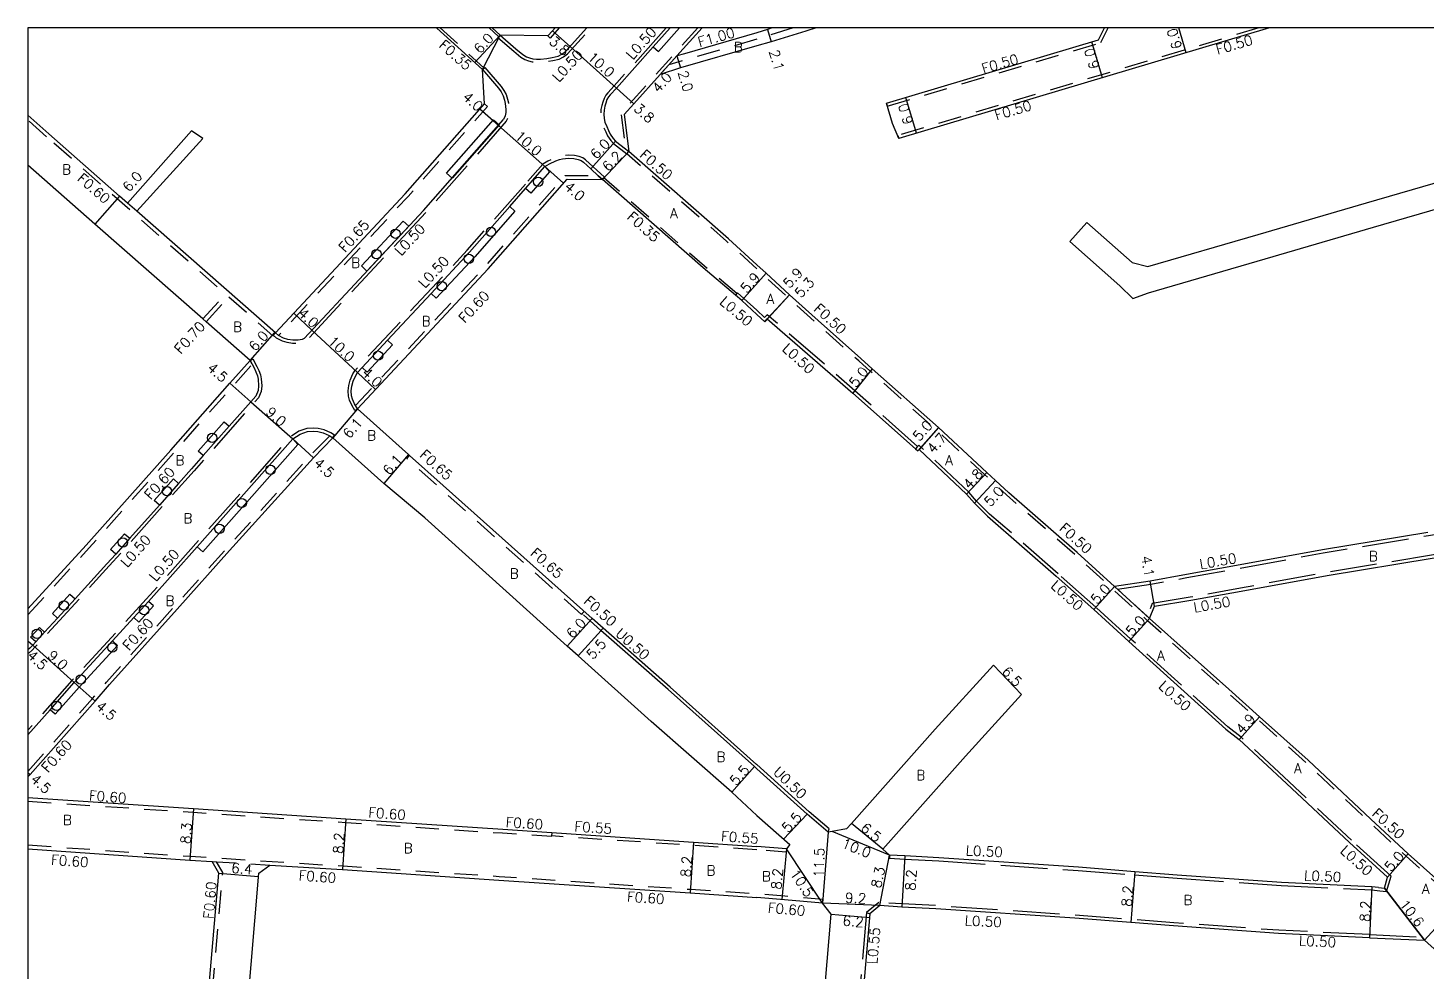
# Model space of a CAD drawing. Header units: metres. Extents: x -2400 to -1599, y -108600 to -108000.
# Drawn here: x -2400 to -2175.1, y -108151.7 to -108000 of the extents above; entities that cross this region are included whole.
import ezdxf

# ---------------------------------------------------------------- set-up
doc = ezdxf.new("R2010")
doc.units = ezdxf.units.M
doc.header["$LTSCALE"] = 2.5
doc.linetypes.add('22320', pattern=[2.5, 1.5, -1])
doc.linetypes.add('22330', pattern=[4, 3, -1])
doc.layers.get('0').update_dxf_attribs({"color": 150, "lineweight": 30})
for name, color, linetype in [('2101000', 175, 'Continuous'), ('2101001', 1, 'Continuous'), ('2102000', 4, 'Continuous'), ('2102001', 191, 'Continuous'), ('2213000', 3, 'Continuous'), ('2227000', 1, 'Continuous'), ('2231000', 4, 'Continuous'), ('2232000', 120, '22320'), ('2233000', 120, '22330'), ('2236000', 3, 'Continuous'), ('2238000', 3, 'Continuous'), ('9201100', 215, 'Continuous'), ('9201500', 222, 'Continuous'), ('9202100', 82, 'Continuous'), ('9202200', 82, 'Continuous'), ('9203500', 155, 'Continuous'), ('999', 7, 'Continuous')]:
    doc.layers.add(name, color=color, linetype=linetype)
doc.styles.add('Dm_Anotation', font='txt.shx', dxfattribs={"bigfont": 'pscdm.shx'})

# ---------------------------------------------------------------- blocks, each defined once
blk = doc.blocks.new('223800')
at = {"color": 0, "linetype": 'Continuous'}
blk.add_circle((0, 0), 0.75, dxfattribs=at)

msp = doc.modelspace()

# ---------------------------------------------------------------- linework, layer by layer
at = {"layer": '2101000', "flags": 128}
for points in [[(-2334.23, -108000), (-2334.22, -108000.01), (-2326.88, -108006.7)], [(-2316.37, -108001.28), (-2324.07, -108001.14), (-2325.32, -108000)], [(-2316.37, -108001.28), (-2315.61, -108000.44), (-2315.22, -108000)], [(-2291.58, -108000), (-2295.64, -108004.51)], [(-2282.76, -108000.77), (-2294.4, -108004.15), (-2295.64, -108004.51)], [(-2280.29, -108000), (-2281.03, -108000.23), (-2282.76, -108000.77)], [(-2273.23, -108000), (-2274.89, -108000.52), (-2280.44, -108002.25), (-2282.76, -108002.85)], [(-2282.76, -108002.85), (-2295.06, -108006.42)], [(-2326.58, -108012.19), (-2326.88, -108006.7)], [(-2298.32, -108007.48), (-2302.53, -108012.21), (-2304.1, -108013.9), (-2303.34, -108019.86)], [(-2295.06, -108006.42), (-2298.32, -108007.48)], [(-2360.21, -108049.05), (-2339.34, -108026.66), (-2326.58, -108012.19)], [(-2396.62, -108017.05), (-2400, -108014.03)], [(-2383.97, -108028.17), (-2385.26, -108027.03), (-2396.62, -108017.05)], [(-2282.76, -108038.09), (-2287.31, -108033.91), (-2303.34, -108019.86)], [(-2364.26, -108053.47), (-2371.34, -108047.25), (-2371.87, -108046.79), (-2389.22, -108031.54), (-2400, -108022.07)], [(-2347, -108061.27), (-2326, -108038.75), (-2313.3, -108024.34), (-2307.6, -108024.36)], [(-2282.76, -108046.09), (-2285.19, -108043.86), (-2286.22, -108042.99), (-2291.4, -108038.57), (-2307.6, -108024.36)], [(-2360.21, -108049.05), (-2382.49, -108029.47)], [(-2174.83, -108081.16), (-2191.76, -108083.95), (-2205.64, -108086.48), (-2213.68, -108087.91), (-2219.48, -108088.99), (-2225.22, -108089.84), (-2231.23, -108084.37), (-2242.26, -108074.75), (-2244.39, -108072.78), (-2245.79, -108071.48), (-2253.57, -108064.28), (-2264.21, -108054.83), (-2266.05, -108053.19), (-2272.92, -108047.06), (-2277.5, -108042.91), (-2281.27, -108039.45), (-2282.76, -108038.09)], [(-2400, -108093.42), (-2390.63, -108083.19), (-2377.03, -108067.91), (-2367.52, -108057.15), (-2364.26, -108053.47)], [(-2307.5, -108096.55), (-2309.24, -108094.99), (-2333.21, -108073.59), (-2338.63, -108068.75), (-2338.8, -108068.6), (-2347, -108061.27)], [(-2400, -108120.47), (-2399.64, -108120.08), (-2389.18, -108108.26), (-2386.9, -108105.61), (-2376.01, -108093.46), (-2367.56, -108084.06), (-2354.09, -108069.14), (-2350.94, -108065.93)], [(-2282.76, -108126.7), (-2286.8, -108122.93), (-2299.79, -108111.57), (-2311.53, -108100.99), (-2313.27, -108099.43), (-2336.17, -108078.81), (-2342.74, -108073.25), (-2350.94, -108065.93)], [(-2084.47, -108140.14), (-2086.17, -108141.84), (-2107.49, -108143.26), (-2119.07, -108144.19), (-2134.65, -108145.32), (-2149.94, -108146.39), (-2159.47, -108146.87), (-2162.44, -108146.85), (-2167.51, -108142.24), (-2170.15, -108139.87), (-2177.99, -108132.86), (-2184.02, -108127.27), (-2194.11, -108117.79), (-2201.93, -108110.78), (-2206.86, -108106.37), (-2219.59, -108094.97), (-2218.8, -108093.03), (-2212.97, -108092.05), (-2204.89, -108090.61), (-2191.04, -108088.09), (-2174.16, -108085.31), (-2159.26, -108082.83), (-2146.24, -108080.62), (-2145.66, -108080.52)], [(-2307.84, -108096.92), (-2307.5, -108096.55)], [(-2282.76, -108119.15), (-2283.13, -108118.82), (-2297.05, -108106.43), (-2307.84, -108096.92)], [(-2244.69, -108102.49), (-2254.06, -108112.79), (-2267.55, -108127.95), (-2268.32, -108128.81), (-2270.66, -108129.23), (-2271.27, -108129.33)], [(-2271.27, -108129.33), (-2274.69, -108126.46), (-2282.76, -108119.15)], [(-2400, -108123.77), (-2373.4, -108125.56), (-2348.86, -108127.2), (-2323.63, -108128.89), (-2292.95, -108130.96), (-2282.76, -108131.64)], [(-2282.76, -108126.7), (-2277.44, -108131.36)], [(-2278.02, -108132.04), (-2282.76, -108131.64)], [(-2277.44, -108131.36), (-2278.02, -108132.04)], [(-2400, -108132.02), (-2373.95, -108133.84), (-2370.38, -108134.06)], [(-2366.64, -108180.67), (-2362.86, -108135.97)], [(-2362.86, -108135.97), (-2361.08, -108134.65)], [(-2361.08, -108134.65), (-2349.39, -108135.38), (-2324.25, -108137.07), (-2293.5, -108139.14), (-2282.76, -108139.86)], [(-2270.83, -108142.54), (-2272.19, -108140.78), (-2278.34, -108140.24), (-2282.76, -108139.86)], [(-2282.76, -108188.17), (-2275.72, -108188.65), (-2274.59, -108186.77), (-2274.27, -108183.88), (-2272.69, -108164.74), (-2270.83, -108142.54)], [(-2264.6, -108142.5), (-2266.5, -108165.07), (-2267.9, -108187.25), (-2267.96, -108187.99), (-2266.4, -108189.54), (-2257.47, -108190.33), (-2242.7, -108191.26), (-2216.83, -108192.9), (-2205.6, -108193.67), (-2194.25, -108194.22), (-2182.82, -108195.04), (-2177.78, -108195.38), (-2176.02, -108194.06)], [(-2263, -108141.17), (-2264.6, -108142.5)], [(-2184.21, -108146.33), (-2198.86, -108145.63), (-2215.75, -108144.44), (-2222.6, -108143.9), (-2231.64, -108143.18), (-2253.97, -108141.68), (-2259.42, -108141.41), (-2263, -108141.17)], [(-2184.21, -108146.33), (-2175.37, -108146.74)], [(-2176.02, -108194.06), (-2176, -108193.72), (-2174.74, -108172.24), (-2173.3, -108152.87), (-2173.3, -108148.59), (-2175.37, -108146.74)]]:
    msp.add_lwpolyline(points, dxfattribs=at)
at = {"layer": '2101000', "color": 244, "flags": 128}
for points in [[(-2261.92, -108012.09), (-2227.8, -108001.93), (-2226.84, -108000)], [(-2200.29, -108000), (-2259.91, -108017.76)]]:
    msp.add_lwpolyline(points, dxfattribs=at)
at = {"layer": '2101000'}
for points in [[(-2282.76, -108046.09), (-2281.48, -108047.26), (-2281.08, -108046.81), (-2267.32, -108058.74), (-2257.23, -108067.71), (-2256.86, -108068.04), (-2256.66, -108067.81), (-2249.05, -108075), (-2247.78, -108076.45), (-2245.67, -108078.54), (-2234.62, -108088.17), (-2228.57, -108093.56), (-2222.92, -108098.7), (-2207.35, -108112.77), (-2205.2, -108114.43), (-2197.55, -108121.55), (-2187.46, -108131.03), (-2181.31, -108136.59)], [(-2182.77, -108138.24), (-2183.83, -108138.13), (-2198.38, -108137.45), (-2215.14, -108136.26), (-2221.96, -108135.72), (-2231.05, -108135.01), (-2253.47, -108133.49), (-2258.95, -108133.18), (-2261.41, -108133.03), (-2262.52, -108132.07), (-2249.22, -108117.13), (-2240.2, -108107.2)], [(-2373.12, -108180.14), (-2369.28, -108135.97), (-2370.38, -108134.06)], [(-2182.77, -108138.24), (-2181.83, -108138.34), (-2181.31, -108136.59)]]:
    msp.add_lwpolyline(points, dxfattribs=at)
at = {"layer": '2101001', "flags": 128}
for points in [[(-2259.91, -108017.76), (-2260.94, -108015.35), (-2261.92, -108012.09)], [(-2240.2, -108107.2), (-2244.69, -108102.49)]]:
    msp.add_lwpolyline(points, dxfattribs=at)
at = {"layer": '2102000', "flags": 128}
for points in [[(-2229.68, -108031.27), (-2222.42, -108037.73), (-2219.86, -108038.35), (-2202.15, -108033.21), (-2184.69, -108028.11), (-2166.61, -108022.88), (-2151.98, -108018.39), (-2132.59, -108012.8), (-2105.05, -108004.47), (-2103.53, -108001.84)], [(-2232.4, -108034.33), (-2224.39, -108041.47), (-2222.3, -108043.5), (-2219.77, -108042.6), (-2201, -108037.15), (-2183.56, -108032.05), (-2165.45, -108026.81), (-2150.82, -108022.32), (-2131.43, -108016.73), (-2103.38, -108008.25), (-2101.51, -108009)], [(-2373.71, -108016.53), (-2383.97, -108028.17)], [(-2382.49, -108029.47), (-2371.9, -108017.8)]]:
    msp.add_lwpolyline(points, dxfattribs=at)
at = {"layer": '2102001', "flags": 128}
for points in [[(-2371.9, -108017.8), (-2373.71, -108016.53)], [(-2232.4, -108034.33), (-2229.68, -108031.27)]]:
    msp.add_lwpolyline(points, dxfattribs=at)
at = {"layer": '2213000', "flags": 128}
for points in [[(-2324.07, -108001.14), (-2321.55, -108003.34), (-2320.43, -108004.28), (-2319.84, -108004.62), (-2319.35, -108004.82), (-2318.81, -108004.96), (-2318.21, -108005.02), (-2317.57, -108005.01), (-2316.53, -108004.9), (-2315.69, -108004.77), (-2314.73, -108004.54), (-2314.11, -108004.23), (-2313.53, -108003.81)], [(-2326.88, -108006.7), (-2324.3, -108009.69), (-2323.89, -108010.3), (-2323.55, -108010.91), (-2323.36, -108011.6), (-2323.23, -108012.13), (-2323.12, -108013.12), (-2323.14, -108013.59), (-2323.25, -108014.15), (-2323.49, -108014.74)], [(-2306.37, -108010.74), (-2306.64, -108011.07), (-2306.87, -108011.52), (-2307.05, -108012.1), (-2307.21, -108012.6), (-2307.34, -108013.21), (-2307.39, -108013.87), (-2307.33, -108014.55), (-2307.19, -108015.15), (-2306.92, -108015.85), (-2306.63, -108016.51), (-2306.34, -108017.09), (-2305.86, -108017.79), (-2305.48, -108018.21), (-2303.9, -108019.43), (-2303.34, -108019.86)], [(-2316.84, -108022.31), (-2316.14, -108021.86), (-2315.1, -108021.37), (-2314.52, -108021.15), (-2314.01, -108021.04), (-2313.06, -108020.95), (-2312.19, -108021), (-2311.49, -108021.16), (-2311.03, -108021.32), (-2310.67, -108021.61), (-2309.49, -108022.68), (-2308.27, -108023.76), (-2307.6, -108024.36)], [(-2355.58, -108049.95), (-2355.91, -108050.1), (-2356.54, -108050.22), (-2357.42, -108050.24), (-2358.2, -108050.12), (-2358.9, -108049.9), (-2359.73, -108049.49), (-2360.21, -108049.05)], [(-2364.26, -108053.47), (-2363.95, -108054.09), (-2363.64, -108054.69), (-2363.33, -108055.31), (-2363.09, -108055.96), (-2362.99, -108056.5), (-2362.91, -108057.57), (-2363, -108058.33), (-2363.33, -108059.21)], [(-2347, -108061.27), (-2347.32, -108060.74), (-2347.48, -108060.47), (-2347.81, -108059.72), (-2347.95, -108059.17), (-2347.99, -108058.39), (-2347.9, -108057.63), (-2347.68, -108056.83), (-2347.28, -108055.89), (-2347.02, -108055.43)], [(-2357.41, -108066.1), (-2356.21, -108065.32), (-2355.05, -108064.9), (-2354.12, -108064.85), (-2353.4, -108064.9), (-2352.51, -108065.1), (-2351.57, -108065.56), (-2351.47, -108065.62), (-2350.94, -108065.93)], [(-2399.68, -108099.74), (-2400, -108100.02)]]:
    msp.add_lwpolyline(points, dxfattribs=at)
at = {"layer": '2227000', "flags": 128}
for points in [[(-2310.11, -108000), (-2313.53, -108003.81)], [(-2296.69, -108000), (-2299.42, -108003.03), (-2305.35, -108009.67), (-2306.37, -108010.74), (-2306.64, -108011.07)], [(-2355.58, -108049.95), (-2336.37, -108029.34), (-2323.49, -108014.74)], [(-2347.28, -108055.89), (-2347.02, -108055.43), (-2346.24, -108054.6), (-2342.16, -108050.22), (-2335.17, -108042.72), (-2328.96, -108036.06), (-2322.5, -108028.72), (-2319.95, -108025.83), (-2316.84, -108022.31)], [(-2363.33, -108059.21), (-2364.15, -108060.13), (-2367.62, -108064.06), (-2371.81, -108068.79), (-2373.67, -108070.89), (-2375.78, -108073.27), (-2378.87, -108076.74), (-2383.63, -108082.09), (-2385.89, -108084.63), (-2387.29, -108086.21), (-2392.43, -108091.82), (-2395.26, -108094.91), (-2397.32, -108097.16), (-2398.76, -108098.74), (-2399.24, -108099.26), (-2399.68, -108099.74)], [(-2400, -108113.7), (-2396.44, -108109.67), (-2392.56, -108105.28), (-2386.42, -108098.58), (-2382.99, -108094.84), (-2380.61, -108092.24), (-2372.79, -108083.45), (-2366.93, -108076.87), (-2357.41, -108066.1)]]:
    msp.add_lwpolyline(points, dxfattribs=at)
at = {"layer": '2231000', "flags": 128}
for points in [[(-2282.76, -108118.49), (-2282.8, -108118.45), (-2296.72, -108106.05), (-2307.5, -108096.55)], [(-2271.27, -108129.33), (-2271.13, -108128.8), (-2274.36, -108126.09), (-2282.76, -108118.49)]]:
    msp.add_lwpolyline(points, dxfattribs=at)
at = {"layer": '2232000', "flags": 128}
for points in [[(-2333.71, -108000), (-2326.61, -108006.47)], [(-2325.84, -108000), (-2324.3, -108001.4)], [(-2314.55, -108000), (-2316, -108001.62), (-2316.37, -108001.28)], [(-2292.25, -108000), (-2304.63, -108013.74), (-2303.9, -108019.43), (-2303.34, -108019.86)], [(-2276.92, -108000), (-2280.74, -108001.19), (-2282.76, -108001.81)], [(-2282.76, -108001.81), (-2294.12, -108005.11), (-2296.91, -108005.92)], [(-2295.64, -108004.51), (-2296.91, -108005.92), (-2298.32, -108007.48)], [(-2326.58, -108012.19), (-2326.09, -108012.62), (-2338.86, -108027.09), (-2359.73, -108049.49), (-2360.21, -108049.05)], [(-2397.02, -108017.5), (-2400, -108014.83)], [(-2360.21, -108049.05), (-2360.6, -108049.5), (-2367.69, -108043.28), (-2368.21, -108042.82), (-2385.66, -108027.48), (-2397.02, -108017.5)], [(-2303.67, -108020.23), (-2303.34, -108019.86)], [(-2282.76, -108038.77), (-2287.65, -108034.29), (-2303.67, -108020.23)], [(-2347.32, -108060.74), (-2326.45, -108038.34), (-2313.57, -108023.74), (-2308.27, -108023.76)], [(-2307.6, -108024.36), (-2308.27, -108023.76)], [(-2285.99, -108042.72), (-2291.17, -108038.31), (-2307.37, -108024.1)], [(-2382.49, -108029.47), (-2383.97, -108028.17)], [(-2162.44, -108146.85), (-2162.63, -108147.35), (-2167.84, -108142.61), (-2170.49, -108140.24), (-2178.32, -108133.23), (-2184.36, -108127.64), (-2194.45, -108118.15), (-2202.27, -108111.15), (-2207.2, -108106.74), (-2219.92, -108095.34), (-2225.56, -108090.21), (-2231.56, -108084.74), (-2242.59, -108075.12), (-2244.73, -108073.14), (-2246.13, -108071.84), (-2253.9, -108064.65), (-2264.54, -108055.2), (-2266.38, -108053.56), (-2273.26, -108047.43), (-2277.83, -108043.28), (-2281.61, -108039.82), (-2282.76, -108038.77)], [(-2371.87, -108046.79), (-2368.21, -108042.82)], [(-2371.34, -108047.25), (-2367.69, -108043.28)], [(-2400, -108094.39), (-2390.15, -108083.63), (-2376.55, -108068.34), (-2367.03, -108057.58), (-2363.95, -108054.09)], [(-2363.95, -108054.09), (-2364.26, -108053.47)], [(-2347, -108061.27), (-2347.32, -108060.74)], [(-2400, -108119.58), (-2389.63, -108107.87), (-2387.35, -108105.22), (-2376.46, -108093.06), (-2368.01, -108083.66), (-2354.53, -108068.73), (-2351.47, -108065.62)], [(-2351.47, -108065.62), (-2350.94, -108065.93)], [(-2339.06, -108069.23), (-2338.63, -108068.75)], [(-2310.96, -108094.32), (-2333.65, -108074.07), (-2339.06, -108069.23)], [(-2219.59, -108094.97), (-2219.98, -108094.61), (-2224.75, -108090.28), (-2225.22, -108089.84)], [(-2310.86, -108094.21), (-2310.96, -108094.32)], [(-2310.86, -108094.21), (-2310.53, -108093.84)], [(-2307.84, -108096.92), (-2309.57, -108095.36), (-2310.86, -108094.21)], [(-2400, -108124.37), (-2373.44, -108126.16), (-2348.9, -108127.8), (-2323.67, -108129.49), (-2315.75, -108130.02)], [(-2400, -108131.42), (-2373.91, -108133.24), (-2349.35, -108134.79), (-2324.21, -108136.47), (-2293.46, -108138.54), (-2282.76, -108139.26)], [(-2315.75, -108130.02), (-2315.71, -108129.43)], [(-2282.76, -108132.19), (-2292.98, -108131.51), (-2315.75, -108129.97)], [(-2278.02, -108132.04), (-2278.07, -108132.59), (-2282.76, -108132.19)], [(-2370.38, -108134.06), (-2369.69, -108134.11), (-2361.08, -108134.65)], [(-2272.19, -108140.78), (-2272.14, -108140.18), (-2278.29, -108139.65), (-2282.76, -108139.26)]]:
    msp.add_lwpolyline(points, dxfattribs=at)
at = {"layer": '2232000', "color": 244}
for points in [[(-2261.92, -108012.09), (-2261.78, -108012.57), (-2227.45, -108002.35), (-2226.28, -108000)], [(-2202.04, -108000), (-2260.11, -108017.3), (-2259.91, -108017.76)]]:
    msp.add_lwpolyline(points, dxfattribs=at)
at = {"layer": '2232000'}
msp.add_lwpolyline([(-2372.49, -108179.85), (-2368.67, -108135.84), (-2369.66, -108134.11)], dxfattribs=at)
at = {"layer": '2233000', "flags": 128}
for points in [[(-2324.07, -108001.14), (-2324.4, -108001.51), (-2321.87, -108003.72), (-2320.71, -108004.69), (-2320.06, -108005.07), (-2319.51, -108005.3), (-2318.9, -108005.45), (-2318.23, -108005.52), (-2317.54, -108005.51), (-2316.46, -108005.4), (-2315.59, -108005.26), (-2314.56, -108005.02), (-2313.85, -108004.66), (-2313.2, -108004.18), (-2309.44, -108000)], [(-2297.35, -108000), (-2305.72, -108009.33), (-2306.75, -108010.41), (-2307.06, -108010.8), (-2307.34, -108011.33), (-2307.53, -108011.96), (-2307.69, -108012.47), (-2307.84, -108013.13), (-2307.89, -108013.88), (-2307.82, -108014.63), (-2307.67, -108015.29), (-2307.38, -108016.04), (-2307.08, -108016.72), (-2306.77, -108017.34), (-2306.25, -108018.1), (-2305.83, -108018.57), (-2303.67, -108020.23)], [(-2224.75, -108090.28), (-2219.4, -108089.48), (-2213.59, -108088.4), (-2205.55, -108086.97), (-2191.67, -108084.44), (-2174.75, -108081.65), (-2159.91, -108079.18), (-2146.86, -108076.97), (-2131.42, -108074.35), (-2117.26, -108071.97), (-2102.59, -108069.77), (-2088.01, -108066.8), (-2083.67, -108065.73), (-2084.45, -108063.36), (-2088.74, -108048.88), (-2094.17, -108032.42), (-2097.45, -108021.06), (-2100.93, -108008.83), (-2102.67, -108002.75), (-2102.95, -108001.69), (-2103.39, -108000)], [(-2326.88, -108006.7), (-2326.5, -108006.37), (-2323.9, -108009.39), (-2323.46, -108010.04), (-2323.09, -108010.72), (-2322.88, -108011.48), (-2322.73, -108012.05), (-2322.62, -108013.11), (-2322.64, -108013.64), (-2322.76, -108014.3), (-2323.06, -108015.01), (-2336, -108029.68), (-2355.29, -108050.37), (-2355.76, -108050.58), (-2356.48, -108050.72), (-2357.46, -108050.74), (-2358.32, -108050.6), (-2359.08, -108050.37), (-2360.02, -108049.9), (-2360.54, -108049.42)], [(-2307.27, -108023.99), (-2310.35, -108021.23), (-2310.78, -108020.88), (-2311.35, -108020.67), (-2312.12, -108020.5), (-2313.07, -108020.45), (-2314.08, -108020.55), (-2314.66, -108020.67), (-2315.3, -108020.91), (-2316.38, -108021.42), (-2317.17, -108021.92), (-2319.58, -108024.66)], [(-2347.43, -108061.53), (-2347.93, -108060.7), (-2348.28, -108059.88), (-2348.45, -108059.24), (-2348.49, -108058.37), (-2348.39, -108057.53), (-2348.15, -108056.67), (-2347.73, -108055.66), (-2347.42, -108055.13), (-2329.34, -108035.72), (-2319.58, -108024.66)], [(-2307.6, -108024.36), (-2307.37, -108024.1), (-2307.27, -108023.99)], [(-2285.99, -108042.72), (-2286.22, -108042.99)], [(-2285.99, -108042.72), (-2285.89, -108042.61)], [(-2282.76, -108045.41), (-2284.86, -108043.49), (-2285.89, -108042.61)], [(-2256.9, -108067.33), (-2266.99, -108058.36), (-2281.12, -108046.12), (-2281.51, -108046.55), (-2282.76, -108045.41)], [(-2363.82, -108053.24), (-2363.19, -108054.47), (-2362.87, -108055.11), (-2362.61, -108055.82), (-2362.49, -108056.43), (-2362.41, -108057.58), (-2362.51, -108058.45), (-2362.9, -108059.48), (-2363.78, -108060.47), (-2373.29, -108071.23), (-2386.92, -108086.54), (-2398.87, -108099.6), (-2399.33, -108100.1), (-2399.81, -108100.52), (-2400, -108100.61)], [(-2364.26, -108053.47), (-2363.82, -108053.24)], [(-2347.43, -108061.53), (-2347, -108061.27)], [(-2350.68, -108065.5), (-2351.3, -108065.14), (-2352.34, -108064.63), (-2353.33, -108064.4), (-2354.11, -108064.35), (-2355.15, -108064.41), (-2356.43, -108064.86), (-2357.74, -108065.72), (-2367.31, -108076.54), (-2380.98, -108091.9), (-2392.93, -108104.95), (-2400, -108112.94)], [(-2350.94, -108065.93), (-2350.68, -108065.5)], [(-2084.95, -108070.07), (-2085.04, -108069.58), (-2087.32, -108070.03), (-2102.03, -108072.92), (-2116.75, -108075.13), (-2130.93, -108077.51), (-2144.26, -108079.78), (-2145.75, -108080.03), (-2146.33, -108080.13), (-2159.34, -108082.33), (-2174.24, -108084.81), (-2191.13, -108087.59), (-2204.98, -108090.12), (-2213.05, -108091.56), (-2219.16, -108092.58), (-2219.98, -108094.61)], [(-2263.17, -108140.66), (-2265.14, -108142.29), (-2264.6, -108142.5)], [(-2184.19, -108145.82), (-2184.2, -108145.83), (-2198.83, -108145.14), (-2215.71, -108143.94), (-2222.56, -108143.4), (-2231.6, -108142.69), (-2253.94, -108141.18), (-2259.4, -108140.91), (-2263.17, -108140.66)], [(-2265.14, -108142.29), (-2267.05, -108165.03), (-2268.45, -108187.22), (-2268.53, -108188.26)], [(-2184.19, -108145.82), (-2175.17, -108146.25)], [(-2175.55, -108194.45), (-2175.5, -108193.75), (-2174.24, -108172.27), (-2172.8, -108152.89), (-2172.8, -108148.37), (-2175.17, -108146.25)]]:
    msp.add_lwpolyline(points, dxfattribs=at)
at = {"layer": '2233000'}
for points in [[(-2180.74, -108136.43), (-2187.13, -108130.66), (-2197.21, -108121.19), (-2204.88, -108114.05), (-2207.03, -108112.39), (-2222.59, -108098.33), (-2228.23, -108093.19), (-2234.29, -108087.8), (-2245.33, -108078.18), (-2247.42, -108076.1), (-2248.69, -108074.65), (-2256.7, -108067.09), (-2256.9, -108067.33), (-2257.23, -108067.71)], [(-2261.41, -108133.03), (-2261.44, -108133.53), (-2258.98, -108133.68), (-2253.5, -108133.99), (-2231.08, -108135.51), (-2222, -108136.22), (-2215.18, -108136.76), (-2198.41, -108137.95), (-2183.86, -108138.63), (-2182.56, -108138.77)], [(-2182.56, -108138.77), (-2181.47, -108138.88), (-2180.74, -108136.43)]]:
    msp.add_lwpolyline(points, dxfattribs=at)
at = {"layer": '2236000', "flags": 128}
msp.add_lwpolyline([(-2296.69, -108000), (-2299.42, -108003.03), (-2298.61, -108003.77), (-2295.21, -108000)], dxfattribs=at)
for points in [[(-2325.12, -108014.77), (-2324.22, -108015.56), (-2331.79, -108024.15), (-2332.69, -108023.35)], [(-2319.12, -108026.56), (-2319.95, -108025.83), (-2316.84, -108022.31), (-2316.11, -108023.15)], [(-2334.37, -108043.47), (-2335.17, -108042.72), (-2328.96, -108036.06), (-2322.5, -108028.72), (-2321.67, -108029.45), (-2328.15, -108036.8)], [(-2345.47, -108039.1), (-2338.75, -108031.9), (-2339.63, -108031.08), (-2346.35, -108038.28)], [(-2342.16, -108050.22), (-2341.36, -108050.97), (-2345.44, -108055.35), (-2346.24, -108054.6)], [(-2372.63, -108068.07), (-2368.44, -108063.33), (-2367.62, -108064.06), (-2371.81, -108068.79)], [(-2372.79, -108083.45), (-2366.93, -108076.87), (-2357.41, -108066.1), (-2356.62, -108067.01), (-2366.04, -108077.66), (-2371.9, -108084.25)], [(-2376.61, -108072.54), (-2375.78, -108073.27), (-2378.87, -108076.74), (-2379.69, -108076)], [(-2384.45, -108081.36), (-2383.63, -108082.09), (-2385.89, -108084.63), (-2386.71, -108083.9)], [(-2393.24, -108091.07), (-2392.43, -108091.82), (-2395.26, -108094.91), (-2396.07, -108094.17)], [(-2382.99, -108094.84), (-2382.18, -108095.58), (-2379.79, -108092.97), (-2380.61, -108092.24)], [(-2398.13, -108096.42), (-2397.32, -108097.16), (-2398.76, -108098.74), (-2399.57, -108097.99)], [(-2395.61, -108110.4), (-2396.44, -108109.67), (-2392.56, -108105.28), (-2386.42, -108098.58), (-2385.61, -108099.32), (-2391.74, -108106.02)]]:
    msp.add_lwpolyline(points, close=True, dxfattribs=at)
at = {"layer": '9201100', "flags": 128}
for points in [[(-2324.07, -108001.14), (-2328.12, -108005.57)], [(-2315.61, -108000.44), (-2312.79, -108002.98)], [(-2281.03, -108000.23), (-2280.44, -108002.25)], [(-2312.79, -108002.98), (-2305.35, -108009.67)], [(-2298.32, -108007.48), (-2295.64, -108004.51)], [(-2295.64, -108004.51), (-2295.06, -108006.42)], [(-2305.35, -108009.67), (-2302.53, -108012.21)], [(-2324.34, -108015.69), (-2327.34, -108013.05)], [(-2316.84, -108022.31), (-2324.34, -108015.69)], [(-2309.49, -108022.68), (-2305.48, -108018.21)], [(-2303.34, -108019.86), (-2307.6, -108024.36)], [(-2316.84, -108022.31), (-2313.84, -108024.95)], [(-2385.26, -108027.03), (-2389.22, -108031.54)], [(-2281.27, -108039.45), (-2285.19, -108043.86)], [(-2277.5, -108042.91), (-2281.48, -108047.26)], [(-2277.5, -108042.91), (-2281.08, -108046.81)], [(-2354.33, -108048.61), (-2357.26, -108045.88)], [(-2364.26, -108053.47), (-2360.3, -108048.96)], [(-2347.02, -108055.43), (-2354.33, -108048.61)], [(-2264.21, -108054.83), (-2267.32, -108058.74)], [(-2367.52, -108057.15), (-2364.15, -108060.13)], [(-2347.02, -108055.43), (-2344.09, -108058.15)], [(-2364.15, -108060.13), (-2357.41, -108066.1)], [(-2347, -108061.27), (-2350.94, -108065.93)], [(-2357.41, -108066.1), (-2354.09, -108069.14)], [(-2253.57, -108064.28), (-2256.86, -108068.04)], [(-2253.57, -108064.28), (-2256.66, -108067.81)], [(-2338.8, -108068.6), (-2342.74, -108073.25)], [(-2245.79, -108071.48), (-2249.05, -108075)], [(-2244.39, -108072.78), (-2247.78, -108076.45)], [(-2225.22, -108089.84), (-2228.57, -108093.56)], [(-2218.8, -108093.03), (-2219.48, -108088.99)], [(-2313.27, -108099.43), (-2309.24, -108094.99)], [(-2219.59, -108094.97), (-2222.92, -108098.7)], [(-2311.53, -108100.99), (-2307.83, -108096.92)], [(-2400, -108098.57), (-2399.24, -108099.26)], [(-2399.24, -108099.26), (-2392.56, -108105.28)], [(-2244.69, -108102.49), (-2240.2, -108107.2)], [(-2392.56, -108105.28), (-2389.18, -108108.26)], [(-2201.93, -108110.78), (-2205.2, -108114.43)], [(-2400, -108119.76), (-2399.64, -108120.08)], [(-2286.8, -108122.93), (-2283.13, -108118.82)], [(-2373.4, -108125.56), (-2373.95, -108133.84)], [(-2278.46, -108130.47), (-2274.69, -108126.46)], [(-2348.86, -108127.2), (-2349.39, -108135.38)], [(-2271.27, -108129.33), (-2272.19, -108140.78)], [(-2261.41, -108133.03), (-2270.66, -108129.23)], [(-2262.52, -108132.07), (-2267.55, -108127.95)], [(-2292.95, -108130.96), (-2293.5, -108139.14)], [(-2278.02, -108132.04), (-2278.73, -108140.21)], [(-2272.19, -108140.78), (-2278.02, -108132.04)], [(-2263, -108141.17), (-2261.41, -108133.03)], [(-2258.95, -108133.18), (-2259.42, -108141.41)], [(-2181.31, -108136.59), (-2177.99, -108132.86)], [(-2369.28, -108135.97), (-2362.91, -108136.51)], [(-2221.96, -108135.72), (-2222.6, -108143.9)], [(-2183.83, -108138.13), (-2184.21, -108146.33)], [(-2181.83, -108138.34), (-2175.37, -108146.74)], [(-2175.37, -108146.74), (-2169.58, -108140.39)], [(-2263, -108141.17), (-2272.19, -108140.78)], [(-2270.83, -108142.54), (-2264.65, -108143.06)]]:
    msp.add_lwpolyline(points, dxfattribs=at)
at = {"layer": '9201100', "color": 244, "flags": 128}
for points in [[(-2213.7, -108004), (-2214.89, -108000)], [(-2227.16, -108008.01), (-2228.88, -108002.24)], [(-2257.09, -108016.92), (-2258.81, -108011.16)]]:
    msp.add_lwpolyline(points, dxfattribs=at)
at = {"layer": '9202200'}
for points in [[(-2326.88, -108006.7), (-2324.07, -108001.14)], [(-2307.6, -108024.36), (-2303.34, -108019.86)], [(-2219.59, -108094.97), (-2225.22, -108089.84)], [(-2175.37, -108146.74), (-2181.83, -108138.34)]]:
    msp.add_lwpolyline(points, dxfattribs=at)
at = {"layer": '999'}
msp.add_lwpolyline([(-2400, -108600), (-1600, -108600), (-1600, -108000), (-2400, -108000)], close=True, dxfattribs=at)

# ---------------------------------------------------------------- block references
at = {"layer": '2238000'}
for p in [(-2317.93, -108024.74), (-2340.89, -108033.09), (-2325.52, -108032.81), (-2343.96, -108036.37), (-2329.09, -108037.13), (-2333.44, -108041.52), (-2343.68, -108052.71), (-2370.37, -108065.93), (-2360.97, -108071.09), (-2377.64, -108074.51), (-2365.61, -108076.41), (-2369.21, -108080.55), (-2384.72, -108082.76), (-2394.22, -108092.89), (-2381.31, -108093.66), (-2398.56, -108097.44), (-2386.43, -108099.67), (-2391.5, -108104.78), (-2395.4, -108109.03)]:
    msp.add_blockref('223800', p, dxfattribs=at)

# ---------------------------------------------------------------- texts
at = {"layer": '9201500', "style": 'Dm_Anotation'}
for s, rotation, p in [('6.0', 47.6421, (-2327.27, -108004.27)), ('3.8', 319.2014, (-2316.33, -108002.37)), ('10.0', 317.9983, (-2310.12, -108004.89)), ('2.1', 286.4806, (-2280.82, -108003.77)), ('4.0', 47.9986, (-2298.58, -108010.57)), ('2.0', 286.8653, (-2295.49, -108007.14)), ('4.0', 318.5934, (-2330.25, -108011.3)), ('3.8', 317.9987, (-2302.69, -108013.14)), ('10.0', 318.5934, (-2321.82, -108017.58)), ('6.0', 46.644, (-2308.57, -108021.25)), ('6.2', 46.644, (-2306.64, -108023.21)), ('6.0', 48.6954, (-2383.74, -108026.51)), ('4.0', 318.5934, (-2313.88, -108025.73)), ('5.9', 47.5024, (-2277.53, -108042.01)), ('5.9', 48.381, (-2284.37, -108042.79)), ('5.3', 47.5024, (-2275.68, -108043.56)), ('4.0', 317.0134, (-2356.7, -108046.06)), ('6.0', 48.7011, (-2363.44, -108052.15)), ('10.0', 317.0134, (-2351.87, -108050.56)), ('4.5', 318.5092, (-2371.31, -108054.87)), ('4.0', 317.0134, (-2346.46, -108055.61)), ('5.0', 51.4863, (-2266.84, -108057.97)), ('9.0', 318.5092, (-2361.91, -108061.98)), ('6.1', 49.7877, (-2348.29, -108066.18)), ('5.0', 48.8287, (-2256.63, -108066.6)), ('4.7', 48.8287, (-2254.37, -108068.59)), ('4.5', 317.4837, (-2354.15, -108070.17)), ('6.1', 49.7788, (-2341.88, -108072.08)), ('4.8', 47.1962, (-2248.58, -108074.34)), ('5.0', 47.1962, (-2245.21, -108077.14)), ('4.1', 279.5293, (-2220.96, -108085.03)), ('5.0', 48.0192, (-2228.04, -108092.83)), ('6.0', 47.7555, (-2312.4, -108098.33)), ('5.0', 48.1569, (-2222.4, -108097.96)), ('5.5', 47.7555, (-2309.16, -108101.7)), ('4.5', 317.5319, (-2400.27, -108101.11)), ('9.0', 317.9813, (-2397.02, -108101.13)), ('6.5', 313.6615, (-2243.48, -108103.62)), ('4.5', 318.5889, (-2389.22, -108109.29)), ('4.9', 48.1542, (-2204.71, -108113.73)), ('4.5', 317.7489, (-2399.71, -108121.01)), ('5.5', 48.238, (-2286.1, -108122)), ('5.5', 46.8165, (-2277.74, -108129.57)), ('8.3', 86.165, (-2373.88, -108131.29)), ('6.5', 320.6497, (-2266.21, -108128.92)), ('8.2', 86.2806, (-2349.33, -108132.88)), ('10.0', 337.6735, (-2269.25, -108131.74)), ('8.2', 86.15, (-2293.43, -108136.64)), ('11.5', 88.316, (-2272.03, -108136.68)), ('5.0', 48.3381, (-2180.79, -108135.85)), ('6.4', 355.1668, (-2367.37, -108135.88)), ('8.2', 85.0453, (-2278.86, -108138.64)), ('10.5', 304.1033, (-2277.52, -108136.02)), ('8.3', 77.1624, (-2262.86, -108138.47)), ('8.2', 86.7562, (-2257.28, -108138.81)), ('8.2', 85.4984, (-2222.51, -108141.4)), ('9.2', 357.2695, (-2268.61, -108140.68)), ('8.2', 87.3021, (-2184.19, -108143.82)), ('10.6', 307.571, (-2179.5, -108140.97)), ('6.2', 355.1934, (-2269.04, -108144.37))]:
    msp.add_text(s, height=1.6, rotation=rotation, dxfattribs=at).set_placement(p)
at = {"layer": '9201500', "color": 244, "style": 'Dm_Anotation'}
for p in [(-2214.34, -108003.16), (-2227.62, -108006.35), (-2257.55, -108015.26)]:
    msp.add_text('6.0', height=1.6, rotation=106.5816, dxfattribs=at).set_placement(p)
at = {"layer": '9202100', "style": 'Dm_Anotation'}
for s, p in [('B', (-2286.46, -108003.9)), ('B', (-2394.52, -108023.56)), ('A', (-2296.71, -108030.61)), ('B', (-2348.01, -108038.56)), ('A', (-2281.21, -108044.39)), ('B', (-2367.01, -108048.87)), ('B', (-2336.68, -108047.97)), ('B', (-2345.45, -108066.34)), ('A', (-2252.47, -108070.3)), ('B', (-2376.28, -108070.35)), ('B', (-2375, -108079.68)), ('B', (-2184.33, -108085.76)), ('B', (-2322.52, -108088.55)), ('B', (-2377.88, -108092.93)), ('A', (-2218.39, -108101.76)), ('B', (-2289.24, -108118.04)), ('B', (-2257.12, -108120.97)), ('A', (-2196.37, -108119.88)), ('B', (-2394.38, -108128.2)), ('B', (-2339.56, -108132.71)), ('B', (-2290.85, -108136.32)), ('B', (-2281.95, -108137.26)), ('A', (-2175.81, -108139.26)), ('B', (-2214.15, -108141.07))]:
    msp.add_text(s, height=1.6, dxfattribs=at).set_placement(p)
at = {"layer": '9203500', "style": 'Dm_Anotation'}
for s, rotation, p in [('L0.50', 47.9986, (-2302.76, -108005.2)), ('F1.00', 16.1961, (-2291.96, -108003.1)), ('F0.35', 318.7968, (-2334.04, -108002.96)), ('L0.50', 47.9986, (-2314.62, -108008.82)), ('F0.50', 318.7507, (-2301.74, -108020.61)), ('F0.60', 318.6865, (-2392.2, -108024.41)), ('F0.35', 318.7405, (-2303.77, -108030.6)), ('F0.65', 47.8413, (-2349, -108036.24)), ('L0.50', 47.0134, (-2340.02, -108036.77)), ('L0.50', 47.0134, (-2336.19, -108041.96)), ('F0.60', 47.0134, (-2329.74, -108047.59)), ('L0.50', 319.6074, (-2288.86, -108044.25)), ('F0.50', 317.7775, (-2273.74, -108045.36)), ('F0.70', 47.7305, (-2375.43, -108052.55)), ('L0.50', 317.7775, (-2278.79, -108051.77)), ('F0.65', 318.2305, (-2337.12, -108068.87)), ('F0.60', 48.3309, (-2380.24, -108076.01)), ('F0.50', 317.7775, (-2234.26, -108080.65)), ('L0.50', 48.3309, (-2384.04, -108086.88)), ('L0.50', 48.3309, (-2379.48, -108089.16)), ('F0.65', 318.2305, (-2319.32, -108084.68)), ('L0.50', 10.0958, (-2211.39, -108087.07)), ('L0.50', 318.3166, (-2235.6, -108089.89)), ('F0.50', 318.2305, (-2310.72, -108092.39)), ('L0.50', 10.0958, (-2212.37, -108094.04)), ('F0.60', 47.7305, (-2383.73, -108100.28)), ('U0.50', 318.2305, (-2305.62, -108097.6)), ('L0.50', 317.8857, (-2218.28, -108106.03)), ('F0.60', 48.494, (-2396.78, -108119.89)), ('U0.50', 316.485, (-2280.28, -108119.83)), ('F0.60', 356.0011, (-2390.24, -108124.25)), ('F0.60', 356.1497, (-2345.3, -108126.98)), ('F0.60', 356.1497, (-2323.22, -108128.52)), ('F0.50', 317.7775, (-2183.96, -108126.57)), ('F0.55', 356.1497, (-2312.14, -108129.23)), ('F0.55', 356.1497, (-2288.56, -108130.8)), ('L0.50', 357.2995, (-2249.2, -108133.08)), ('L0.50', 317.8857, (-2189.06, -108132.52)), ('F0.60', 356.0011, (-2396.33, -108134.58)), ('F0.60', 356.1497, (-2356.51, -108137.11)), ('L0.50', 357.2995, (-2194.77, -108137.11)), ('F0.60', 85.0376, (-2370.18, -108143.38)), ('F0.60', 356.1497, (-2303.7, -108140.51)), ('F0.60', 355.0428, (-2281.06, -108142.29)), ('L0.50', 357.2995, (-2249.36, -108144.35)), ('L0.55', 85.1926, (-2263.43, -108150.67)), ('L0.50', 357.2995, (-2195.61, -108147.59))]:
    msp.add_text(s, height=1.6, rotation=rotation, dxfattribs=at).set_placement(p)
at = {"layer": '9203500', "color": 244, "style": 'Dm_Anotation'}
for p in [(-2208.66, -108004.3), (-2246.33, -108007.37), (-2244.23, -108014.84)]:
    msp.add_text('F0.50', height=1.6, rotation=16.2502, dxfattribs=at).set_placement(p)

doc.saveas('drawing.dxf')
